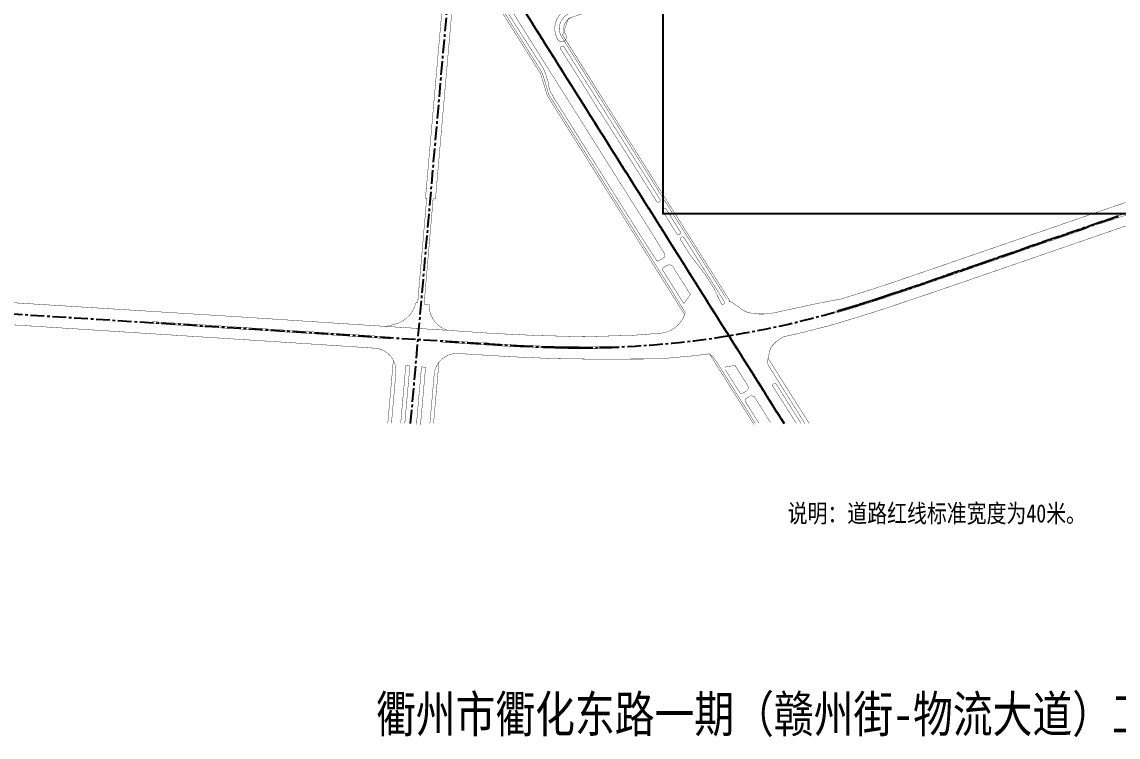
# Model space of a CAD drawing. Extents: x 10519 to 17598, y -625 to 2857.
# Drawn here: x 12368 to 13571, y -625 to 160 of the extents above; entities that cross this region are included whole.
import ezdxf
from ezdxf.enums import TextEntityAlignment as Align

# ---------------------------------------------------------------- set-up
doc = ezdxf.new("R2010")
doc.units = 0
doc.header["$MEASUREMENT"] = 0
doc.linetypes.add('CENTER', pattern=[2, 1.25, -0.25, 0.25, -0.25])
doc.linetypes.add('CENTERX2', pattern=[4, 2.5, -0.5, 0.5, -0.5])
for name, color, linetype in [('', 7, 'CONTINUOUS'), ('00000衢化东路中线', 1, 'CENTER'), ('00000道路边线', 2, 'CONTINUOUS'), ('PP-COM', 7, 'CONTINUOUS'), ('TYBZ', 7, 'CONTINUOUS')]:
    doc.layers.add(name, color=color, linetype=linetype)
doc.styles.add('黑体', font='SIMHEI.TTF', dxfattribs={"width": 0.8})

msp = doc.modelspace()

# ---------------------------------------------------------------- linework, layer by layer
at = {"layer": '00000衢化东路中线', "color": 6, "linetype": 'CENTERX2', "ltscale": 6}
for p, q in [((12792.66, 374.25), (12958.87, 110.01)), ((12792.66, 374.25), (13204.47, -280.44)), ((12792.66, 374.25), (13204.47, -280.44)), ((12792.66, 374.25), (13204.47, -280.44)), ((12792.66, 374.25), (13204.47, -280.44)), ((12792.66, 374.25), (13204.47, -280.44)), ((12792.66, 374.25), (12958.87, 110.01)), ((12794.9, -280.44), (12845.14, 290.95)), ((12794.9, -280.44), (12845.14, 290.95)), ((12794.9, -280.44), (12845.14, 290.95)), ((12794.9, -280.44), (12845.14, 290.95)), ((12794.9, -280.44), (12845.14, 290.95)), ((12927.93, 159.19), (13204.47, -280.44)), ((13551.78, -59.69), (13502.04, -76.82)), ((13502.04, -76.82), (13551.78, -59.69)), ((13570.96, -53.12), (13551.75, -59.7)), ((13551.75, -59.7), (13570.96, -53.12)), ((13502.05, -76.82), (13478.35, -84.79)), ((13478.35, -84.79), (13502.05, -76.82)), ((13453.67, -93.57), (13419.86, -105.14)), ((13419.86, -105.14), (13453.67, -93.57)), ((13478.34, -84.79), (13453.65, -93.57)), ((13453.65, -93.57), (13478.34, -84.79)), ((13419.86, -105.14), (13352.03, -128.57)), ((13352.03, -128.57), (13419.86, -105.14)), ((11563.61, -110.04), (12876.51, -192.85)), ((13352.03, -128.56), (13324.35, -137.89)), ((13324.35, -137.89), (13352.03, -128.56)), ((13311.27, -142.33), (13301.64, -145.36)), ((13301.64, -145.36), (13311.27, -142.33)), ((13324.34, -137.89), (13311.25, -142.34)), ((13311.25, -142.34), (13324.34, -137.89)), ((13264.12, -156.99), (13275.77, -153.58)), ((13275.77, -153.58), (13264.12, -156.99)), ((13284.1, -150.92), (13275.74, -153.59)), ((13275.74, -153.59), (13284.1, -150.92)), ((13301.63, -145.36), (13284.1, -150.92)), ((13284.1, -150.92), (13301.63, -145.36)), ((12876.51, -192.85), (12880.21, -193.1)), ((12880.21, -193.1), (12876.51, -192.85)), ((12880.2, -193.1), (12914.3, -195.13)), ((12914.3, -195.13), (12939.17, -196.22)), ((12952.23, -196.58), (12939.16, -196.22)), ((12939.16, -196.22), (12952.23, -196.58)), ((12967.34, -197.2), (12952.24, -196.58)), ((12952.24, -196.58), (12967.34, -197.2)), ((12979.69, -197.17), (12967.3, -197.2)), ((12967.3, -197.2), (12979.69, -197.17)), ((12979.68, -197.17), (13002.02, -196.93)), ((13008.67, -196.77), (13002, -196.93)), ((13002, -196.93), (13008.67, -196.77))]:
    msp.add_line(p, q, dxfattribs=at)
msp.add_arc((12983.81, 802.92), 1000, 271.42472, 286.27858, dxfattribs=at)
msp.add_arc((12983.81, 802.92), 1000, 271.42472, 286.27858, dxfattribs=at)
at = {"layer": '00000道路边线', "const_width": 0.4}
for points in [[(13910.34, 531.11), (13805.23, 479.69), (13652.96, 405.2, -0.033868), (13611.24, 387.46), (12971.72, 165.27, 0.4825097), (12964.99, 146.07, -1), (12956.52, 140.74, -0.4825097), (12968.44, 174.72)], [(13949.57, 7.08), (13982.27, 5.63, 0.4271991), (14008.38, 30.61), (14008.38, 223.92, 0.0781228), (13979.58, 407.1), (13942.92, 520.81, 0.4567767), (13908.14, 535.6), (13803.04, 484.18), (13650.73, 409.67, -0.033896), (13609.6, 392.18), (12970.08, 170, 0.4825097), (12960.76, 143.41, -0.4825097), (12970.08, 170)], [(13015.51, 60.18, 0.0001465), (13015.51, 60.18), (12961.6, 145.82), (12967.97, 163.97), (13611.24, 387.46), (12967.97, 163.97), (12961.63, 145.89), (13138.52, -135.49), (13145.63, -146.79), (13138.52, -135.49), (12961.63, 145.89), (12967.97, 163.97)], [(12849.89, 246.4, 0.635496), (12846.52, 245.79), (12822.1, -34.09), (12819.55, -33.89), (12809.62, -149.47), (12815.22, -149.95, 0.3476712), (12835.86, -178.24), (12767.58, -173.9)], [(13095.51, -157.77), (13068.75, -114.54), (13048.52, -82.42), (12946.06, 81.14, 0.0133101), (12942.78, 92.81), (12940.02, 101.74), (12938.19, 106.02), (12937.52, 107.1), (12849.89, 246.4)], [(12959.4, 130.35, -0.4105028), (12960.04, 133.11), (12960.46, 133.38, -0.4142136), (12963.22, 132.76), (12968.74, 123.98)], [(12959.21, 130.76), (12964.87, 121.75), (12981.57, 95.45), (12997.44, 69.69), (13013.23, 44.95), (13028.73, 20.39), (13045.46, -6.13), (13060.05, -29.32), (13065.02, -37.32, 0.7419982), (13068.52, -34.58), (13063.75, -27.02), (13048.17, -2.2)], [(13227.39, -280.44), (13187.13, -216.47), (13186.19, -212.61), (13187.58, -206.34), (13188.96, -200.07), (13191.11, -195.44), (13195.42, -191.04), (13203.51, -185.42), (13224.04, -180.78), (13253.6, -173.28), (13275.88, -166.68), (13297.72, -159.96), (13317.2, -153.69), (13381.08, -132.12), (13575.34, -65.07), (13633.95, -46.7), (13664.92, -38.17, -0.0721393), (13884.31, -15.22), (13987.58, -19.33), (14002.05, -19.98, -0.4011383), (14016.38, -34.96), (14016.38, -289.11)], [(13552.53, -61), (13571.74, -54.42), (13609.42, -41.87), (13654.68, -29.05), (13655.31, -28.13), (13654.19, -27.16), (13621.26, -36.24), (13590.76, -46.07), (13571.13, -52.62), (13551.91, -59.09, 0.9810778), (13552.53, -61)], [(13086.96, -72.37, 0.7523718), (13090.88, -70.29), (13075.02, -44.89, 0.660979), (13070.87, -46.75), (13086.96, -72.37)], [(13535.51, -66.87, 1.0800042), (13535.13, -64.98), (13502.21, -76.32), (13478.51, -84.29), (13460.48, -90.54), (13454.24, -92.86), (13420.01, -104.64), (13352.19, -128.06), (13324.52, -137.39), (13311.59, -141.67), (13301.81, -144.86), (13284.28, -150.41), (13276.42, -152.83), (13262.09, -156.92, 0.9659943), (13262.37, -159.02), (13276.5, -154.9), (13284.86, -152.23), (13302.39, -146.67), (13312.02, -143.64), (13325.12, -139.2), (13352.81, -129.87), (13420.64, -106.44), (13454.44, -94.87), (13479.12, -86.09), (13502.82, -78.12), (13535.51, -66.87)], [(13139.07, -146.8), (13094.74, -76.32, 0.7981635), (13091.07, -78.94), (13102.19, -96.54), (13117.58, -116.32), (13127.79, -132.55), (13135.71, -149.08, 0.8321543), (13139.07, -146.8)], [(11563.61, -121.28), (12619.06, -188.9), (12706.69, -194.57), (12755.44, -197.79, -0.4206046), (12778.7, -224.93), (12773.82, -280.44), (12776.5, -249.9)], [(12835.86, -178.24, 0.0165362), (12984.79, -185.2), (13038.35, -183.72), (13066.05, -181.6, 0.3392822), (13096.41, -157.86)], [(12619.79, -177.58), (12707.43, -183.25), (12772.8, -187.57, 1.1379377), (12772.58, -185.58), (12707.56, -181.29), (12619.92, -175.62)], [(13022.14, -197.8, 1.1542305), (13022.47, -195.83), (13002.45, -196.3), (12981.38, -196.46), (12967.78, -196.56), (12952.72, -195.95), (12939.16, -195.55), (12914.82, -194.5), (12903.88, -193.9), (12880.72, -192.47), (12877.02, -192.22), (12866.37, -191.58), (12864.55, -191.48), (12828.62, -189.18, 0.8964755), (12828.56, -191.17), (12864.43, -193.46), (12866.25, -193.57), (12876.9, -194.2), (12880.6, -194.46), (12902.99, -195.86), (12914.71, -196.49), (12939.58, -197.58), (12952.65, -197.94), (12967.75, -198.55), (12980.15, -198.53), (13002.48, -198.29), (13022.14, -197.8)], [(12815.98, -280.44), (12820.73, -226.42, -0.4065236), (12847.17, -203.66), (12904.12, -207.16), (12952.24, -209.24), (12987.53, -209.73), (13048.21, -209.7), (13069.44, -209.42), (13104.51, -206.22), (13122.11, -204.06), (13125.73, -206.2), (13130.25, -212.39), (13173.09, -280.44)], [(13223.21, -280.44), (13196.23, -237.49, 0.8789901), (13192.14, -239.47), (13218.04, -280.44)]]:
    msp.add_lwpolyline(points, format="xyb", dxfattribs=at)
for points in [[(12847.25, 246.84), (12937.34, 103.62), (12944.89, 79.23), (13095.41, -161.04)], [(12859.97, 245.51), (12944.97, 110.23), (12961.45, 84.13), (12978.22, 57.5), (12993.32, 33.43), (13008.62, 9.1), (13025.07, -17.04), (13039.67, -40.14), (13055.97, -65.92), (13069.24, -87.29), (13073.71, -94.35), (13073.8, -95.32), (13073.84, -96.44), (13073.75, -97.08), (13073.25, -97.89), (13072.52, -98.6), (13066.87, -102.04), (13066.21, -102.23), (13065.62, -102.15), (13065.16, -101.91), (13064.68, -101.57), (13051.16, -80.76), (13045.78, -72.22), (13035.57, -56.01), (13034.5, -54.36), (13014.84, -23.05), (12998.54, 2.83), (12983.28, 27.06), (12967.83, 51.84), (12951.46, 77.71), (12948.17, 83.8), (12947.66, 84.96), (12947.11, 86.48), (12946.77, 87.68), (12946.41, 89.63), (12946.08, 91.75), (12945.85, 93.45), (12944.7, 97.48), (12942.97, 102.77), (12941.49, 106.74), (12940.64, 108.8), (12908.95, 158.4), (12892.5, 184.74)], [(12831.5, 199.04), (12811.15, -33.13), (12812.48, -33.27), (12802.68, -147.31), (12801.19, -147.18), (12798.41, -154.22), (12794.78, -160.62), (12789.89, -165.24), (12786.13, -167.98), (12781.18, -170.44), (12772.34, -172.94), (12767.58, -173.9), (12717.69, -170.69), (12620.65, -164.31), (11563.61, -98.15)], [(12968.74, 123.98), (12985.35, 97.57)], [(12985.35, 97.57), (13001.37, 72.15), (13017.04, 47.28), (13048.17, -2.19)], [(13143.94, -146.16), (13147.45, -147.46), (13159.86, -156.33), (13163.31, -158.13), (13169.46, -159.6), (13176.38, -160.3), (13182.85, -160.3), (13189.2, -159.68), (13193.41, -159.02), (13241.73, -148.59), (13263.75, -144.33), (13266.09, -144.15), (13298.33, -134.09), (13320.94, -126.65), (13366.62, -111.1), (13416.3, -93.94), (13567.51, -41.89), (13610.23, -27.72)], [(12544.46, -159.54), (12547.95, -159.76)], [(12511.45, -170.64), (12619.79, -177.58)], [(12619.91, -175.62), (12511.57, -168.68)], [(13170.64, -280.18), (13122.71, -203.99)], [(12775.9, -211.06), (12769.8, -280.44)], [(12819.99, -280.44), (12825.9, -213.26)], [(13123.14, -204.66), (13171.57, -281.67)], [(13151.51, -217.94), (13150.37, -216.96), (13149.41, -216.65), (13145.82, -217.6), (13140.51, -218.41), (13140.35, -219.19)], [(13232.12, -280.44), (13187.03, -208.81)], [(12783.96, -280.44), (12789.54, -216.88), (12794.03, -217.17), (12788.48, -280.44)], [(12805.66, -282.35), (12811.27, -218.79), (12806.79, -218.29), (12801.21, -281.56)], [(13140.15, -221.56), (13156.23, -247.01), (13156.94, -247.32), (13157.8, -247.44), (13158.71, -247.38), (13160.51, -246.6), (13162.97, -244.93), (13164.65, -243.34), (13164.93, -242.84), (13165.23, -241.83), (13165.37, -240.72), (13165.37, -240.12), (13160.76, -232.68), (13150.79, -216.74)], [(13177.08, -280.44), (13161.71, -255.77), (13161.71, -254.93), (13161.9, -254.13), (13162.12, -253.69), (13164.83, -251.82), (13166.69, -250.71), (13167.71, -250.22), (13168.16, -250.12), (13168.54, -250.09), (13169.84, -250.33), (13171.27, -250.73), (13171.81, -250.95), (13189.58, -279.24)]]:
    msp.add_lwpolyline(points, dxfattribs=at)
for points in [[(13142.54, -145.64), (13136.83, -136.56), (13013.82, 59.11), (12960.76, 143.41), (13013.82, 59.11), (13136.83, -136.56)], [(13101.75, -138.77), (13094.51, -148.89), (13071.66, -112.76), (13071.43, -112.2), (13071.22, -111.13), (13071.49, -110.14), (13071.92, -109.67), (13075.49, -107.26), (13076.55, -106.72), (13078.07, -106.48), (13079.91, -106.46), (13080.92, -106.77), (13081.81, -107.49), (13082.21, -107.84)], [(12819.99, -280.44), (12822.41, -252.92)]]:
    msp.add_lwpolyline(points, close=True, dxfattribs=at)
at = {"layer": 'TYBZ'}
msp.add_lwpolyline([(13072.07, 1822.21), (14409.24, 1822.21), (14409.24, -50.46), (13072.07, -50.46)], close=True, dxfattribs=at)

# ---------------------------------------------------------------- texts
at = {"layer": '', "linetype": 'Continuous', "style": '黑体', "width": 0.8}
msp.add_text('衢州市衢化东路一期（赣州街-物流大道）工程 建设用地规划红线图', height=40, dxfattribs=at).set_placement((13411.55, -619.36), align=Align.CENTER)
at = {"layer": 'PP-COM', "style": '黑体', "width": 0.8}
msp.add_text('说明：道路红线标准宽度为40米。', height=20, dxfattribs=at).set_placement((13208.48, -389.07))

doc.saveas('drawing.dxf')
